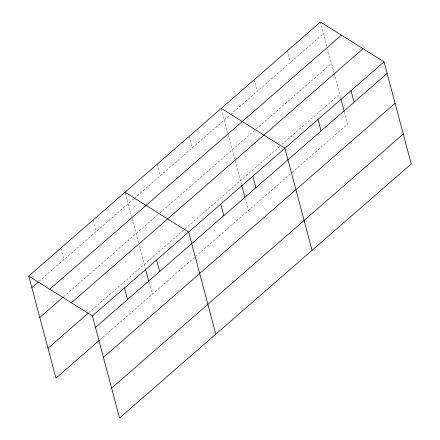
<?xml version="1.0" encoding="UTF-8"?>
<svg xmlns="http://www.w3.org/2000/svg" width="440" height="440" viewBox="0 0 440 440"><rect width="100%" height="100%" fill="white"/><g stroke="black" fill="none" stroke-linecap="round" stroke-linejoin="round"><path stroke-width="0.33" stroke-dasharray="2.2 1.65" d="M39.088 281.287L133.788 198.803M134.305 198.352L230.032 114.972M230.549 114.521L323.521 33.545M63.597 296.742L159.335 213.356M159.852 212.905L255.541 129.553M256.058 129.102L331.469 63.421M88.864 312.648L184.602 229.262M185.119 228.811L279.747 146.388M281.809 144.59L339.658 94.204M99.918 339.818L291.308 173.118M291.825 172.667L347.611 124.08L344.427 112.129M320.447 22L326.876 46.156M327.58 48.813L333.911 72.589M334.081 73.243L340.72 98.186M287.392 50.793L290.461 62.337M254.337 79.585L257.406 91.13M221.447 109.021L228.058 133.864M228.234 134.53L241.549 184.564M245.262 198.506L248.441 210.458M189.195 136.323L192.264 147.868M157.107 164.269L160.182 175.813M125.197 192.858L131.808 217.701M131.984 218.367L138.484 242.803M139.183 245.427L145.299 268.4M149.006 282.343L152.185 294.294M92.939 220.165L96.014 231.704M60.858 248.111L63.927 259.649"/><path stroke-width="0.66" d="M28.771 276.056L320.447 22L384.065 61.87L411.23 163.944L119.554 418L92.389 315.92L28.771 276.056L55.935 378.131L99.401 340.269M31.845 287.601L38.572 281.738M49.764 289.212L341.44 35.156M39.792 317.477L63.08 297.193M71.396 302.764L363.072 48.714M47.982 348.255L88.347 313.099M92.389 315.92L384.065 61.87M95.464 327.465L387.139 73.409M103.411 357.341L395.087 103.29M111.601 388.124L403.277 134.068M221.276 108.378L284.895 148.247L312.059 250.322M125.026 192.214L188.645 232.084L215.804 334.164M351.01 90.662L354.084 102.201M340.895 98.852L344.25 111.463M317.955 119.455L321.024 130.999M252.813 176.193L255.882 187.737M241.725 185.229L244.904 197.181M220.726 204.138L223.801 215.683M156.558 260.029L159.632 271.574M145.475 269.065L148.83 281.683M124.476 287.975L127.545 299.519"/></g></svg>
